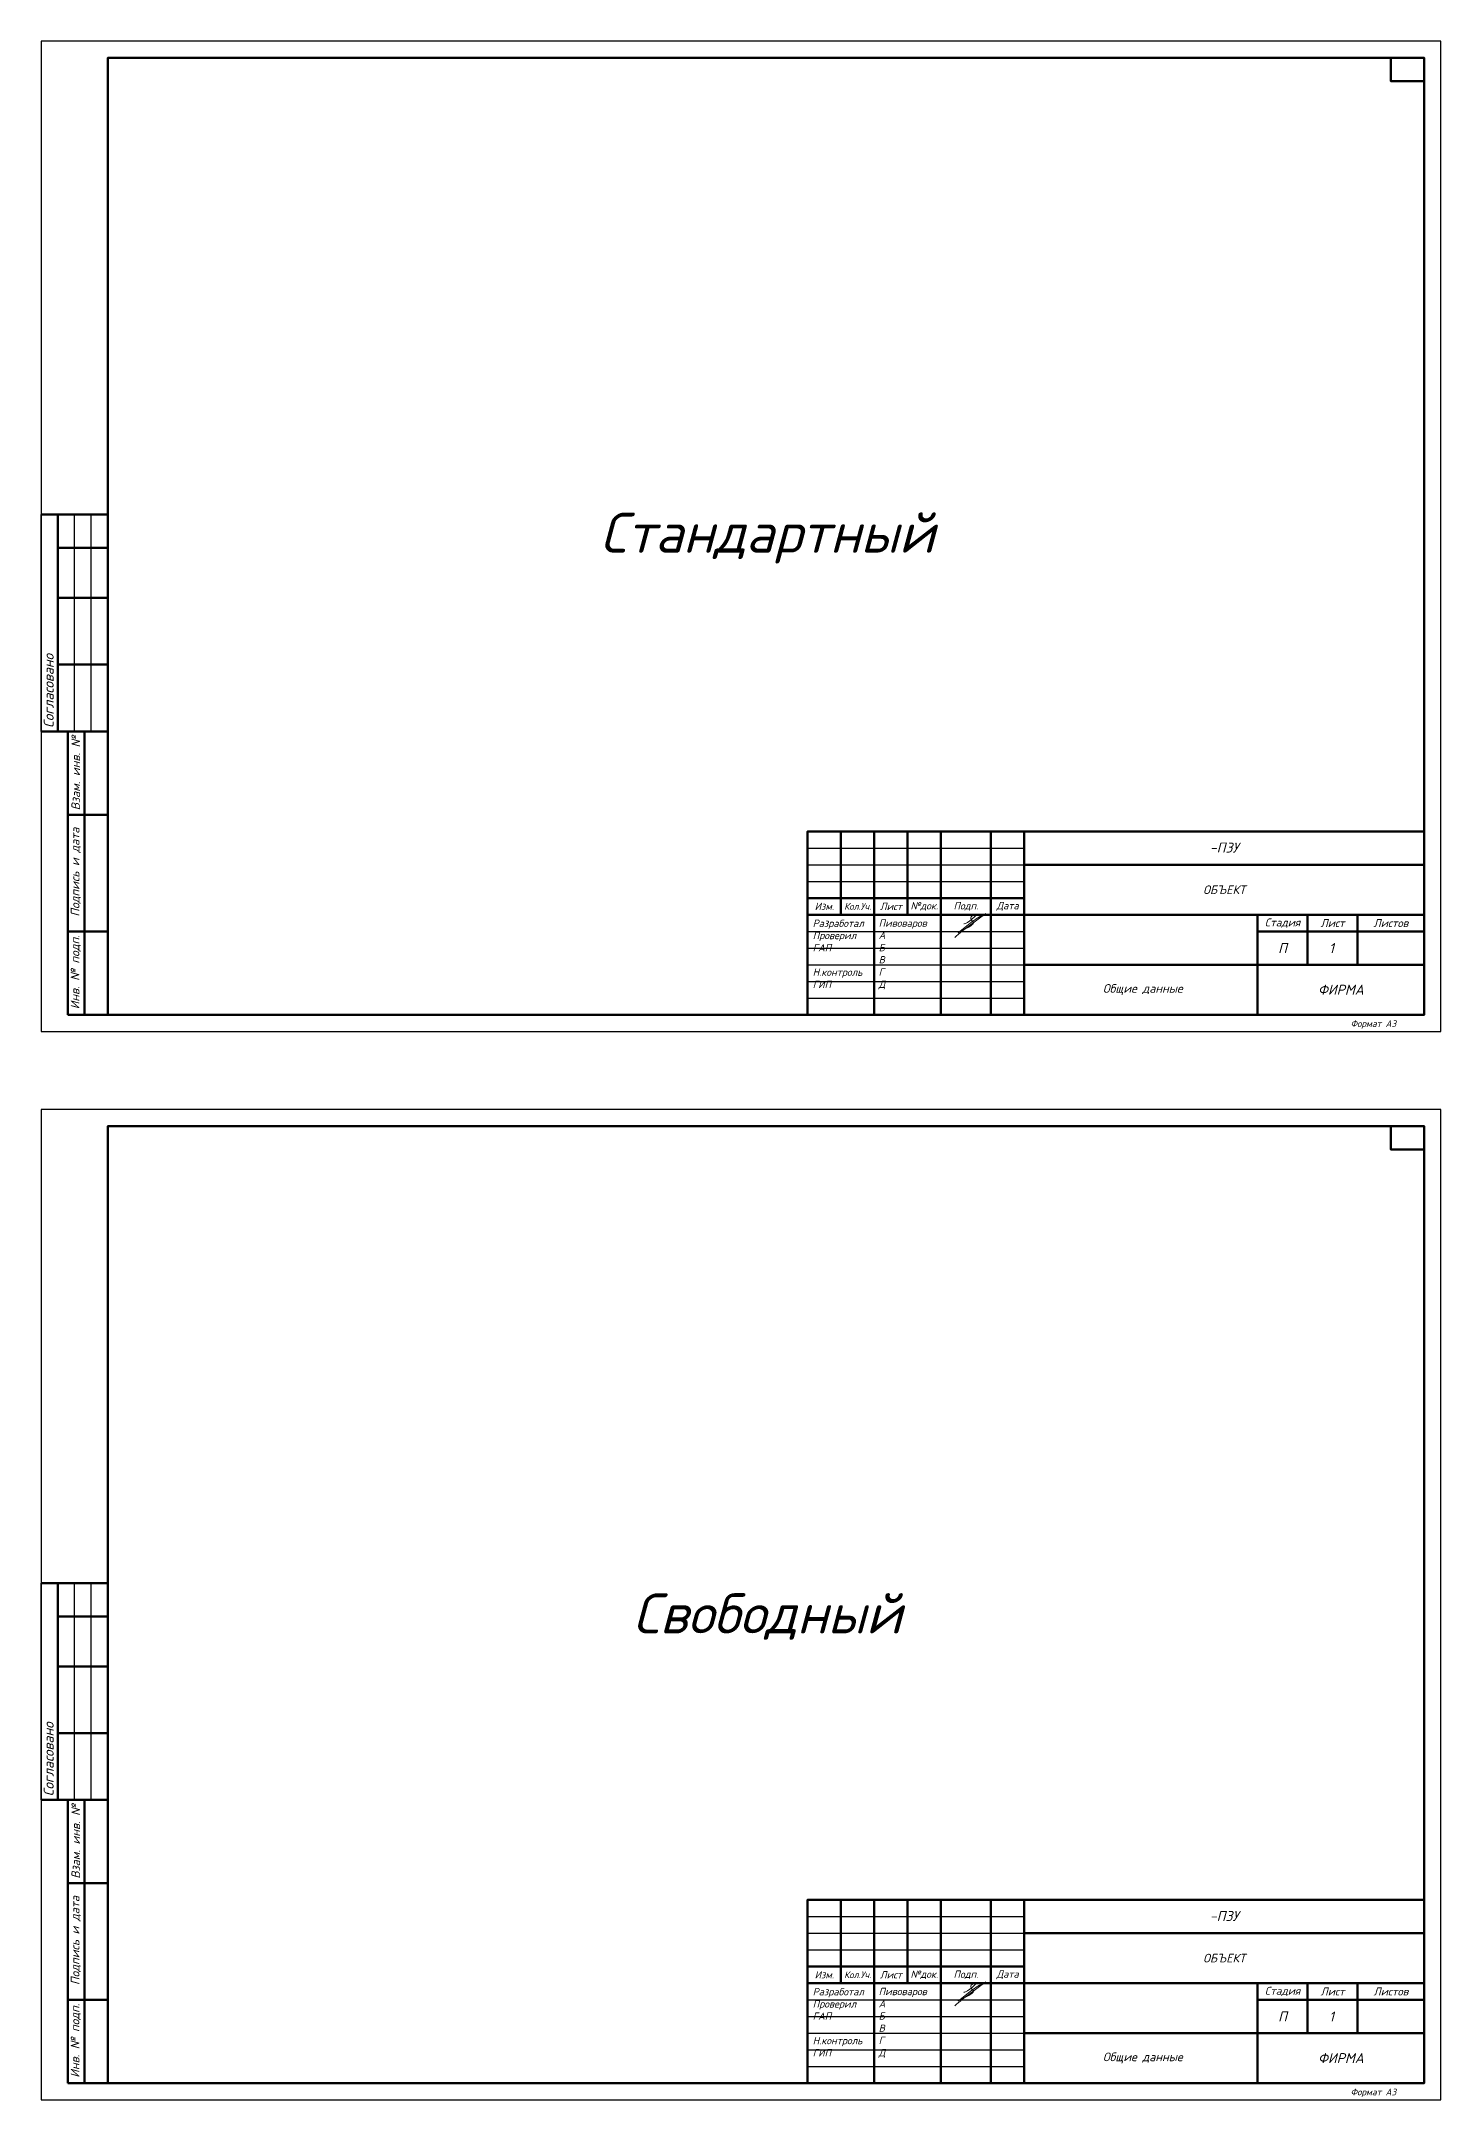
# Model space of a CAD drawing. Header units: millimetres. Extents: x -753 to 824, y -643 to 389.
# Drawn here: x -667 to -247, y -643 to -26 of the extents above; entities that cross this region are included whole.
import ezdxf
from ezdxf.enums import TextEntityAlignment as Align

# ---------------------------------------------------------------- set-up
doc = ezdxf.new("R2010")
doc.units = ezdxf.units.MM
doc.layers.get('Defpoints').update_dxf_attribs({"color": 4})
doc.styles.get("Standard").update_dxf_attribs({"font": 'isocpeui.ttf', "height": 2})

# ---------------------------------------------------------------- blocks, each defined once
blk = doc.blocks.new('*U57')
at = {"linetype": 'Continuous', "lineweight": -3}
for p, q in [((-20, 85), (-20, 150)), ((-10, 85), (-10, 150)), ((-5, 85), (-5, 150))]:
    blk.add_line(p, q, dxfattribs=at)
at = {"linetype": 'Continuous', "lineweight": 70}
for p, q in [((0, 150), (-20, 150)), ((-15, 85), (-15, 150)), ((-15, 140), (0, 140)), ((-15, 125), (0, 125)), ((-15, 105), (0, 105)), ((-20, 85), (-12, 85))]:
    blk.add_line(p, q, dxfattribs=at)
at = {"color": 7, "lineweight": 70}
for p, q in [((-12, 0), (-12, 85)), ((-12, 85), (0, 85)), ((-7, 0), (-7, 85)), ((-12, 60), (0, 60)), ((-12, 25), (0, 25)), ((0, 0), (-12, 0))]:
    blk.add_line(p, q, dxfattribs=at)
at = {"lineweight": 70}
blk.add_line((0, 85), (0, 0), dxfattribs=at)
at = {"color": 7, "linetype": 'Continuous', "lineweight": 15, "attachment_point": 1, "rotation": 90}
for s, insert, char_height, width in [('Согласовано', (-19.24, 86.05), 3, 27.2004), ('Взам. инв. №', (-10.91, 61.3), 2.6, 23.1547), ('Подпись и дата', (-11.11, 29.42), 2.6, 27.5736), ('Инв. № подп.', (-11.13, 1.64), 2.6, 23.1547)]:
    blk.add_mtext(s, dxfattribs=dict(at, insert=insert, char_height=char_height, width=width))
blk = doc.blocks.new('*U102')
at = {"color": 7, "lineweight": 70}
blk.add_lwpolyline([(-185, 0), (0, 0), (0, 55), (-185, 55)], close=True, dxfattribs=at)
at = {"color": 7, "lineweight": -3}
for points in [[(-185, 50), (-120, 50)], [(-185, 45), (-120, 45)], [(-185, 40), (-120, 40)], [(-185, 25), (-120, 25)], [(-185, 20), (-120, 20)], [(-185, 15), (-120, 15)], [(-185, 10), (-120, 10)], [(-185, 5), (-120, 5)]]:
    blk.add_lwpolyline(points, dxfattribs=at)
at = {"color": 7, "lineweight": 70}
for points in [[(-175, 55), (-175, 30)], [(-165, 55), (-165, 0)], [(-155, 55), (-155, 30)], [(-145, 55), (-145, 0)], [(-130, 55), (-130, 0)], [(-120, 55), (-120, 0)], [(-120, 45), (0, 45)], [(-185, 35), (-120, 35)], [(-185, 30), (-120, 30)], [(-120, 30), (0, 30)], [(-50, 30), (-50, 0)], [(-50, 25), (0, 25)], [(-35, 30), (-35, 15)], [(-20, 30), (-20, 15)], [(-120, 15), (0, 15)]]:
    blk.add_lwpolyline(points, dxfattribs=at)
at = {"color": 5, "lineweight": 15}
blk.add_open_spline([(-138.14, 27.22), (-138.14, 27.22), (-137.31, 27.34), (-136.32, 28.14), (-136.32, 28.14), (-135.33, 28.93), (-134.44, 29.82), (-134.44, 29.82), (-134.44, 29.82), (-134.44, 29.82), (-134.17, 30.11), (-134.42, 30.11), (-134.42, 30.11), (-134.68, 30.11), (-135.71, 29.71), (-135.94, 29.39), (-135.94, 29.39), (-136.16, 29.07), (-136.08, 28.65), (-135.81, 28.33), (-135.81, 28.33), (-135.54, 28.01), (-135.08, 27.61), (-135.33, 27.31), (-135.33, 27.31), (-135.59, 27.01), (-136.35, 26.3), (-137.21, 25.99), (-137.21, 25.99), (-138.07, 25.67), (-139.87, 24.6), (-139.87, 24.6), (-139.87, 24.6), (-139.87, 24.6), (-136.19, 27.51), (-136.19, 27.51), (-136.19, 27.51), (-136.19, 27.51), (-134.01, 29.14), (-132.96, 29.62), (-132.96, 29.62), (-131.91, 30.09), (-131.56, 30.35), (-131.56, 30.35), (-131.56, 30.35), (-131.56, 30.35), (-133.8, 28.68), (-133.8, 28.68), (-133.8, 28.68), (-133.8, 28.68), (-136.89, 26.35), (-136.89, 26.35), (-136.89, 26.35), (-136.89, 26.35), (-138.9, 24.84), (-138.9, 24.84), (-138.9, 24.84), (-138.9, 24.84), (-140.52, 23.57), (-140.82, 23.14)], degree=3, knots=[0, 0, 0, 0, 0.066667, 0.066667, 0.066667, 0.066667, 0.133333, 0.133333, 0.133333, 0.133333, 0.2, 0.2, 0.2, 0.2, 0.266667, 0.266667, 0.266667, 0.266667, 0.333333, 0.333333, 0.333333, 0.333333, 0.4, 0.4, 0.4, 0.4, 0.466667, 0.466667, 0.466667, 0.466667, 0.533333, 0.533333, 0.533333, 0.533333, 0.6, 0.6, 0.6, 0.6, 0.666667, 0.666667, 0.666667, 0.666667, 0.733333, 0.733333, 0.733333, 0.733333, 0.8, 0.8, 0.8, 0.8, 0.866667, 0.866667, 0.866667, 0.866667, 0.933333, 0.933333, 0.933333, 0.933333, 1, 1, 1, 1], dxfattribs=at)
for s, insert, char_height, width, attachment_point in [('ОБЪЕКТ', (-60, 37.5), 2.6, 120, 5), ('Разработал Проверил {\\C7; \\H1.58333x; \\H0.63158x;ГАП  \\H1.38889x; \\H0.72x;\\P\\H1.4537x; \\H0.6879x;\\PН.контроль  \\H1.4321x; \\H0.69828x;ГИП\\H1.4393x; }', (-183.49, 28.53), 2.2, 19.8145, 1), ('Пивоваров\\PA{\\H1.58333x; }\\PБ{\\H1.38889x; }\\PВ{\\H1.4537x; }\\PГ{\\H1.4321x; }\\PД{\\H1.4393x; }', (-163.7, 28.58), 2.2, 17.0918, 1)]:
    blk.add_mtext(s, dxfattribs=dict(insert=insert, char_height=char_height, width=width, attachment_point=attachment_point))
at = {"color": 7, "attachment_point": 5}
for s, insert, char_height, width in [('Изм.', (-180, 32.5), 2.2, 10), ('Кол.Уч.', (-170, 32.5), 2, 10), ('Лист', (-160, 32.5), 2.2, 10.0018), ('№док.', (-150, 32.5), 2.2, 10), ('Подп.', (-137.5, 32.5), 2.2, 15), ('Дата', (-125, 32.5), 2.2, 10), ('Стадия', (-42.5, 27.5), 2.4, 15), ('Лист', (-27.5, 27.5), 2.4, 15), ('Листов', (-10, 27.5), 2.4, 20), ('П', (-42.5, 20), 3, 15), ('ФИРМА', (-25, 7.5), 3, 50)]:
    blk.add_mtext(s, dxfattribs=dict(at, insert=insert, char_height=char_height, width=width))
for tag, p in [('ШИФР', (-60, 50.14)), ('НОМЕР', (-27.79, 19.98))]:
    blk.add_attdef(tag, text='', height=3).set_placement(p, align=Align.MIDDLE_CENTER)
at = {"flags": 8}
blk.add_attdef('НАИМЕНОВАНИЕ', text='', height=2.6, dxfattribs=at).set_placement((-84.16, 7.69), align=Align.MIDDLE_CENTER)
blk = doc.blocks.new('*U108')
at = {"lineweight": 70}
blk.add_lwpolyline([(20, 5), (415, 5), (415, 292), (20, 292)], close=True, dxfattribs=at)
at = {"color": 7, "linetype": 'Continuous', "lineweight": 70}
blk.add_lwpolyline([(405, 292), (405, 285), (415, 285), (415, 292)], close=True, dxfattribs=at)
at = {"layer": 'Defpoints'}
blk.add_lwpolyline([(0, 0), (420, 0), (420, 297), (0, 297)], close=True, dxfattribs=at)
at = {"oblique": 15}
blk.add_attdef('НОМЕР', text='', height=2, dxfattribs=at).set_placement((410, 288.5), align=Align.MIDDLE_CENTER)
blk.add_attdef('ТЕКСТ_ФОРМАТ', text='', height=2).set_placement((406.61, 2.34), align=Align.MIDDLE_RIGHT)
blk = doc.blocks.new('*U109')
at = {"lineweight": 70}
blk.add_lwpolyline([(20, 5), (415, 5), (415, 292), (20, 292)], close=True, dxfattribs=at)
at = {"color": 7, "linetype": 'Continuous', "lineweight": 70}
blk.add_lwpolyline([(405, 292), (405, 285), (415, 285), (415, 292)], close=True, dxfattribs=at)
at = {"layer": 'Defpoints'}
blk.add_lwpolyline([(0, 0), (420, 0), (420, 297), (0, 297)], close=True, dxfattribs=at)
at = {"oblique": 15}
blk.add_attdef('НОМЕР', text='', height=2, dxfattribs=at).set_placement((410, 288.5), align=Align.MIDDLE_CENTER)
blk.add_attdef('ТЕКСТ_ФОРМАТ', text='', height=2).set_placement((406.61, 2.34), align=Align.MIDDLE_RIGHT)

msp = doc.modelspace()

# ---------------------------------------------------------------- block references
for name, p in [('*U108', (-667.03, -323)), ('*U109', (-667.03, -643.45))]:
    msp.add_blockref(name, p).add_auto_attribs({'ТЕКСТ_ФОРМАТ': 'Формат A3'})
at = {"color": 7, "linetype": 'Continuous', "lineweight": 13}
for p in [(-647.03, -318), (-647.03, -638.45)]:
    msp.add_blockref('*U57', p, dxfattribs=at)
ref = msp.add_blockref('*U102', (-252.03, -318))
ref.add_attrib('НОМЕР', '1', dxfattribs={"height": 3}).set_placement((-279.83, -298.01), align=Align.MIDDLE_CENTER)
ref.add_attrib('НАИМЕНОВАНИЕ_001', 'Общие данные', (-348.44, -311.41), dxfattribs={"height": 2.6})
ref.add_attrib('ШИФР', '-ПЗУ', dxfattribs={"height": 3}).set_placement((-312.03, -267.86), align=Align.MIDDLE_CENTER)
ref = msp.add_blockref('*U102', (-252.03, -638.45))
ref.add_attrib('НОМЕР', '1', dxfattribs={"height": 3}).set_placement((-279.83, -618.47), align=Align.MIDDLE_CENTER)
ref.add_attrib('НАИМЕНОВАНИЕ_001', 'Общие данные', (-348.44, -631.87), dxfattribs={"height": 2.6})
ref.add_attrib('ШИФР', '-ПЗУ', dxfattribs={"height": 3}).set_placement((-312.03, -588.31), align=Align.MIDDLE_CENTER)

# ---------------------------------------------------------------- texts
at = {"color": 1, "char_height": 12, "attachment_point": 5}
for s, insert in [('Стандартный', (-449.12, -175.04)), ('Свободный', (-449.12, -498.51))]:
    msp.add_mtext_dynamic_manual_height_columns(s, width=359.7365, gutter_width=6, heights=[0], dxfattribs=dict(at, insert=insert))

doc.saveas('drawing.dxf')
